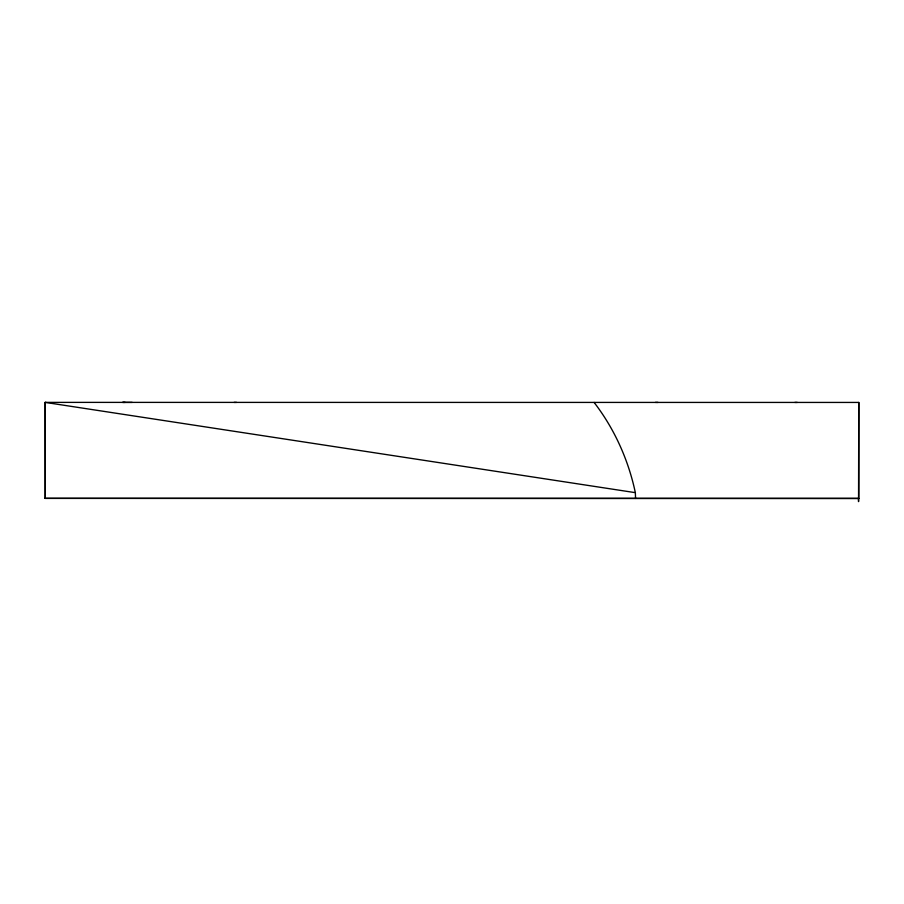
<?xml version="1.0" encoding="UTF-8"?>
<svg xmlns="http://www.w3.org/2000/svg" width="904" height="904" viewBox="0 0 904 904"><rect width="100%" height="100%" fill="white"/><g stroke="black" fill="none" stroke-linecap="round" stroke-linejoin="round"><path stroke-width="1.36" d="M45.2 498.364L45.2 402.382L858.789 402.438L858.8 498.432L45.2 498.364L858.8 498.432M45.279 498.398L45.2 402.382M858.551 498.364L858.551 501.618L858.789 402.438M132.187 402.393L122.707 402.393L125.125 402.393M236.498 402.404L234.068 402.404M658.01 402.427L655.434 402.393M794.842 402.427L797.249 402.427M45.279 402.404L635.342 492.657L635.557 498.443M594.109 402.438C614.471 428.858 628.461 460.046 635.342 492.657"/></g></svg>
